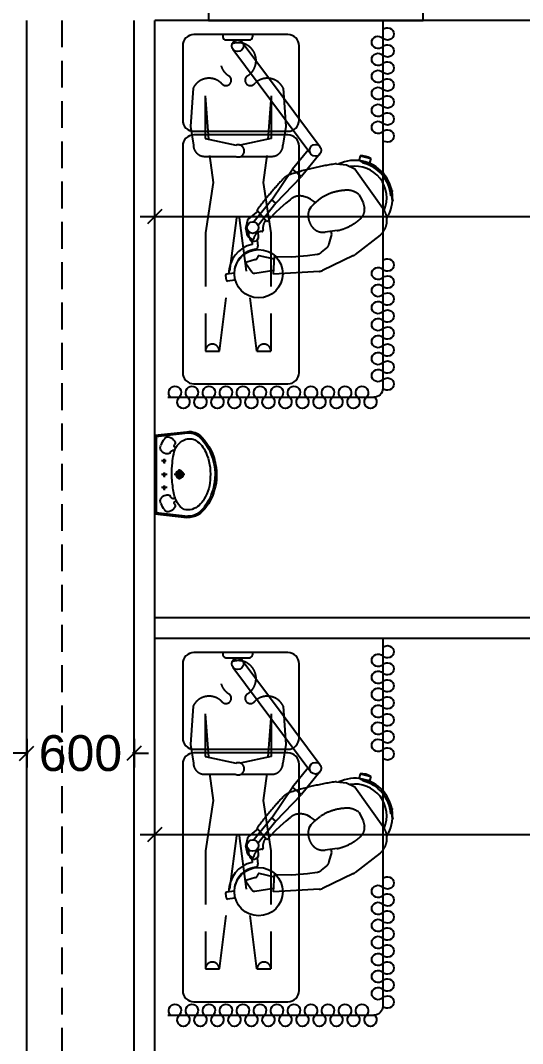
# Model space of a CAD drawing. Extents: x 6345096 to 6738923, y -6490958 to -6305885.
# Drawn here: x 6623067 to 6625872, y -6384416 to -6378705 of the extents above; entities that cross this region are included whole.
import ezdxf

# ---------------------------------------------------------------- set-up
doc = ezdxf.new("R2010")
doc.units = 0
doc.header["$LTSCALE"] = 600
doc.header["$MEASUREMENT"] = 0
doc.header["$PDMODE"] = 35
doc.linetypes.add('DASHED', pattern=[0.75, 0.5, -0.25])
doc.linetypes.add('HIDDEN', pattern=[0.375, 0.25, -0.125])
doc.layers.get('0').update_dxf_attribs({"linetype": 'CONTINUOUS'})
doc.layers.get('Defpoints').update_dxf_attribs({"linetype": 'CONTINUOUS'})
for name, color, linetype in [('DIM-TEXT', 8, 'CONTINUOUS'), ('furniture', 33, 'CONTINUOUS'), ('HS', 251, 'CONTINUOUS'), ('Toi-Euip', 8, 'CONTINUOUS'), ('toi-fix', 46, 'CONTINUOUS'), ('Walls', 7, 'CONTINUOUS'), ('WIN', 151, 'CONTINUOUS'), ('Working Dim', 5, 'CONTINUOUS')]:
    doc.layers.add(name, color=color, linetype=linetype)
doc.styles.add('ari', font='arial.ttf')
doc.styles.add('RT', font='romant.shx')
doc.dimstyles.new('int. dim', dxfattribs={"dimtxt": 200, "dimasz": 80, "dimexe": 80, "dimexo": 0, "dimgap": 70, "dimtad": 0, "dimdec": 0, "dimzin": 12, "dimdsep": 46, "dimtxsty": 'ari', "dimblk": 'OBLIQUE', "dimcen": 2, "dimdle": 80, "dimclrd": 256, "dimclre": 256, "dimclrt": 6, "dimadec": 0, "dimazin": 0, "dimtfac": 1, "dimtdec": 0, "dimtix": 1, "dimtmove": 2, "dimatfit": 3, "dimfxl": 1, "dimtolj": 1, "dimtzin": 0, "dimlwd": -1, "dimlwe": -1, "dimarcsym": 0})
doc.dimstyles.new('TEXT', dxfattribs={"dimscale": 0, "dimtxt": 600, "dimasz": 300, "dimexe": 300, "dimexo": 30, "dimgap": 50, "dimtad": 0, "dimdec": 0, "dimzin": 0, "dimdsep": 46, "dimtxsty": 'RT', "dimblk": 'OBLIQUE', "dimcen": 0.09, "dimdle": 300, "dimclrd": 256, "dimclre": 256, "dimclrt": 170, "dimadec": 0, "dimazin": 0, "dimtfac": 1, "dimtdec": 0, "dimtofl": 0, "dimtmove": 2, "dimatfit": 3, "dimfxl": 1, "dimfrac": 2, "dimtolj": 1, "dimtzin": 0, "dimlwd": -1, "dimlwe": -1, "dimarcsym": 0})

# ---------------------------------------------------------------- blocks, each defined once
blk = doc.blocks.new('_Oblique')
at = {"color": 0, "linetype": 'ByBlock', "lineweight": -2}
blk.add_line((-0.5, -0.5), (0.5, 0.5), dxfattribs=at)
blk = doc.blocks.new('*D1282')
at = {"layer": 'Defpoints', "color": 0, "linetype": 'Continuous', "transparency": 16777216}
for p in [(6610879.4, -6372845.6, 13.3), (6651519.1, -6372996, 13.8), (6651519.1, -6374540.9)]:
    blk.add_point(p, dxfattribs=at)
at = {"layer": 'DIM-TEXT', "transparency": 16777216}
for p, q in [((6610879.4, -6372845.6), (6610879.4, -6374840.9)), ((6651519.1, -6372996), (6651519.1, -6374840.9)), ((6610579.4, -6374540.9), (6611790.4, -6374540.9)), ((6651819.1, -6374540.9), (6650608.1, -6374540.9))]:
    blk.add_line(p, q, dxfattribs=at)
at = {"layer": 'DIM-TEXT', "linetype": 'Continuous', "transparency": 16777216, "xscale": 300, "yscale": 300, "zscale": 300, "rotation": 180}
blk.add_blockref('_Oblique', (6610879.4, -6374540.9), dxfattribs=at)
at = {"layer": 'DIM-TEXT', "linetype": 'Continuous', "transparency": 16777216, "xscale": 300, "yscale": 300, "zscale": 300}
blk.add_blockref('_Oblique', (6651519.1, -6374540.9), dxfattribs=at)
at = {"layer": 'DIM-TEXT', "color": 170, "linetype": 'Continuous', "transparency": 16777216, "insert": (6631199.3, -6374540.9), "char_height": 750, "attachment_point": 5, "style": 'ari'}
blk.add_mtext('\\A1;{\\H1.067x;(I.C.U. - 6 Beds) EMERGENCY MEDICINE DEPT (18 Beds) TRIAGE (6 Beds)}', dxfattribs=at)
blk = doc.blocks.new('*D2003')
at = {"layer": 'Defpoints', "color": 0, "linetype": 'Continuous', "transparency": 16777216}
for p in [(6610879.4, -6377055.2), (6610879.4, -6378105.9, 22), (6651939.6, -6378104.7, -1)]:
    blk.add_point(p, dxfattribs=at)
at = {"layer": 'DIM-TEXT', "transparency": 16777216}
for p, q in [((6610879.4, -6378105.9), (6610879.4, -6376755.2)), ((6651939.6, -6378104.7), (6651939.6, -6376755.2)), ((6610579.4, -6377055.2), (6620675.1, -6377055.2)), ((6652239.6, -6377055.2), (6642143.8, -6377055.2))]:
    blk.add_line(p, q, dxfattribs=at)
at = {"layer": 'DIM-TEXT', "linetype": 'Continuous', "transparency": 16777216, "xscale": 300, "yscale": 300, "zscale": 300, "rotation": 180}
blk.add_blockref('_Oblique', (6610879.4, -6377055.2), dxfattribs=at)
at = {"layer": 'DIM-TEXT', "linetype": 'Continuous', "transparency": 16777216, "xscale": 300, "yscale": 300, "zscale": 300}
blk.add_blockref('_Oblique', (6651939.6, -6377055.2), dxfattribs=at)
at = {"layer": 'DIM-TEXT', "color": 170, "linetype": 'Continuous', "transparency": 16777216, "insert": (6631409.5, -6377055.2), "char_height": 750, "attachment_point": 5, "style": 'ari'}
blk.add_mtext("\\A1;{\\H1.067x;SAMPLE COLLECTION & O.P.D's (9 Nos.)}", dxfattribs=at)
blk = doc.blocks.new('A$C3D630BD9')
at = {"layer": 'furniture', "color": 8}
for p, q in [((-363.1, 0), (-363.1, -12.8)), ((-345.9, -30), (-215.2, -30)), ((-254.5, -43.1), (179.9, -626.7)), ((-198.1, 0), (-198.1, -12.8)), ((-306.6, -81.9), (127.7, -665.5)), ((113.2, -644.5), (26.2, -751.8)), ((179, -666.6), (76.7, -792.7)), ((404.2, -677.6), (398.2, -701.8)), ((404.2, -677.6), (462.4, -691.8)), ((398.2, -701.8), (456.5, -716.1)), ((419.2, -717.1), (421.5, -707.4)), ((462.4, -691.8), (456.5, -716.1)), ((-90, -922.7), (26.2, -751.8)), ((-66.7, -941.6), (76.7, -792.7)), ((76.7, -792.7), (26.2, -751.8)), ((574.2, -900.4), (584.2, -899.9)), ((585.8, -930.6), (582.8, -870.7)), ((-90, -922.7), (-190.1, -1046.1)), ((-66.7, -941.6), (-166.8, -1065)), ((-66.7, -941.6), (-90, -922.7)), ((-216.3, -1131), (-220.4, -1098.8)), ((-163.5, -1124.3), (-167.6, -1092.1)), ((-202, -1151.4), (-199.5, -1171.5)), ((-172.3, -1147.6), (-167.9, -1181.9)), ((-347.9, -1345.4), (-344.6, -1370.9)), ((-300.8, -1332.2), (-341.7, -1337.4)), ((-295.8, -1371.9), (-336.6, -1377.1))]:
    blk.add_line(p, q, dxfattribs=at)
at = {"layer": 'furniture', "color": 8, "linetype": 'DASHED'}
for p, q in [((-529.2, -298.8), (-544.3, -513.3)), ((-462.4, -342.6), (-444.2, -584.9)), ((-462.4, -342.6), (-462.4, -581)), ((-93.1, -342.6), (-111.3, -584.9)), ((-93.1, -342.6), (-93.1, -581)), ((-26.3, -298.8), (-11.2, -513.3)), ((-544.3, -513.3), (-527.7, -617.4)), ((-11.2, -513.3), (-27.7, -617.4)), ((-462.4, -581), (-289, -617.5)), ((-93.1, -581), (-266.2, -617.4)), ((-465.2, -679.9), (-292.3, -679.9)), ((-438.1, -675.2), (-417.3, -825.3)), ((-262.7, -679.9), (-90.2, -679.9)), ((-117.4, -675.2), (-138.2, -825.3)), ((-417.3, -825.3), (-460.9, -1107.3)), ((-138.2, -825.3), (-94.6, -1107.3)), ((-382.8, -1766.6), (-277.7, -963)), ((-172.7, -1766.6), (-277.7, -963)), ((-460.9, -1107.3), (-460.9, -1766.6)), ((-94.6, -1107.3), (-94.6, -1766.6)), ((-460.9, -1766.6), (-382.8, -1766.6)), ((-172.7, -1766.6), (-94.6, -1766.6))]:
    blk.add_line(p, q, dxfattribs=at)
at = {"layer": 'furniture', "color": 8}
for points in [[(-525, 0, 0.414214), (-587.5, -62.5), (-587.5, -477.5, 0.414214), (-525, -540), (0, -540, 0.414214), (62.5, -477.5), (62.5, -62.5, 0.414214), (0, 0)], [(-525, -1950), (0, -1950, 0.414214), (62.5, -1887.5), (62.5, -622.5, 0.414214), (0, -560), (-525, -560, 0.414214), (-587.5, -622.5), (-587.5, -1887.5, 0.414214)]]:
    blk.add_lwpolyline(points, format="xyb", close=True, dxfattribs=at)
at = {"layer": 'furniture', "color": 8, "linetype": 'DASHED'}
for points in [[(154.2, -937.9), (126.8, -919.7), (107.9, -908.6), (86.6, -903.2, 0.246109), (14.4, -920.5), (12.6, -922), (-12.4, -942), (-43.7, -969.4), (-71.1, -995), (-100.7, -1026.5), (-118.3, -1045.1), (-172.6, -979.8, -0.025572), (-28.1, -807.4, -0.12826), (14.5, -780.2, -0.043408), (272.4, -721.1), (327.1, -726.8), (374.7, -749.7), (539.2, -982, -0.327906), (523.7, -1112.1), (514.9, -1119.3), (375.8, -1228.2, -0.054318), (366.6, -1233.9), (193.1, -1317.1, -0.097498), (174.4, -1321.9), (-80.5, -1336.8), (-73.9, -1238.9), (22.4, -1241.5), (109.5, -1233.6), (162.7, -1226.4, 0.141399), (188.1, -1215.2), (215.2, -1192.5, 0.153306), (231.3, -1167.3), (245.2, -1116.1), (241, -1099.1)], [(181.8, -914.8, -0.128062), (310.7, -870.4, -0.215717), (395.8, -891.9), (411.7, -918.6), (420.2, -938.9), (428, -968.9, -0.242433), (408.5, -1024.6, -0.136513), (275.8, -1094.3), (207.8, -1102.7, -0.297129), (130.8, -1067.4, -0.138986), (113.2, -1011.8, -0.105167), (118.5, -979.7), (129.6, -960.8), (146.5, -944.2), (181.9, -915.2)], [(-168.3, -985.2), (-220.7, -1027.8, 0.166504), (-225.8, -1036), (-235.5, -1077.5, 0.116666), (-235.5, -1084.4), (-226.7, -1121, 0.181583), (-220.8, -1129.7), (-199.3, -1144.9, 0.566275), (-191.5, -1141.5, -0.372711), (-143.5, -1098.5, 0.458371), (-138.7, -1092.7, -0.210622), (-124.6, -1037.4)], [(-75.2, -1253.3), (-161, -1234.6, 0.445833), (-168, -1239.6), (-168.2, -1241.8, -0.30427), (-180.6, -1256.5), (-229.9, -1270.7, 0.509983), (-233.1, -1279.5), (-202.2, -1324.9, 0.292523), (-185.1, -1332.3), (-79.3, -1314.7)]]:
    blk.add_lwpolyline(points, format="xyb", dxfattribs=at)
at = {"layer": 'furniture', "color": 8}
for centre, radius in [((-280.6, -62.5), 32.5), ((153.8, -646.1), 32.5), ((-196.3, -1077.6), 32.1), ((-163.5, -1334.9), 135)]:
    blk.add_circle(centre, radius, dxfattribs=at)
at = {"layer": 'furniture', "color": 8, "linetype": 'DASHED'}
for centre, radius, start, end in [((-277.7, -145.2), 100, 299.3037, 240.6963), ((-440.3, -343.1), 99.3, 41.5304, 153.4892), ((-337.8, -240.5), 46.3, 217.5254, 241.0495), ((-345.8, -255.1), 29.7, 240.8997, 49.9563), ((-209.7, -255.1), 29.7, 130.0437, 299.1003), ((-217.7, -240.5), 46.3, 298.9505, 322.4746), ((-115.2, -343.1), 99.3, 26.5108, 131.4884), ((-465.2, -617.4), 62.5, 180, 270), ((-277.5, -649.4), 33.9, 244.0747, 109.7625), ((-90.2, -617.4), 62.5, 270, 0), ((-421.9, -1766.6), 38.4, 0, 180), ((-133.6, -1766.6), 38.4, 0, 180)]:
    blk.add_arc(centre, radius, start, end, dxfattribs=at)
at = {"layer": 'furniture', "color": 8}
for centre, radius, start, end in [((-345.9, -12.8), 17.2, 180, 270), ((-215.2, -12.8), 17.2, 270, 0), ((412.5, -769.7), 92.5, 57.3383, 95.1876), ((374.6, -912.1), 210, 328.0454, 115.3788), ((374.6, -912.1), 177.5, 337.2572, 98.7334), ((448.1, -624), 92.5, 237.3383, 275.1876), ((374.6, -912.1), 200, 3.334, 77.096), ((671.7, -896.2), 92.5, 164.0092, 201.8585), ((-189.9, -1127.7), 26.6, 187.2598, 7.2598), ((-163.5, -1334.9), 167.3, 102.4038, 180.3938), ((-163.5, -1334.9), 137.3, 97.2598, 195.6358), ((-182.8, -1183.8), 15, 277.2598, 7.2598), ((-340.8, -1344.5), 7.13, 97.2598, 187.2598), ((-337.5, -1370), 7.13, 187.2598, 277.2598)]:
    blk.add_arc(centre, radius, start, end, dxfattribs=at)
blk = doc.blocks.new('A$C599E3A40')
at = {"layer": 'furniture', "color": 8}
for p, q in [((0, 0), (-2050, 0)), ((-2100, -1200.5), (-2100, -50))]:
    blk.add_line(p, q, dxfattribs=at)
blk.add_arc((-2050, -50), 50, 90, 180, dxfattribs=at)
for centre, major_axis, start_param, end_param in [((-2026.3, 26.1), (0, -36), 7.043597, 11.805959), ((-1931.3, 26.1), (0, -36), 7.043597, 11.805959), ((-1836.3, 26.1), (0, -36), 7.043597, 11.805959), ((-1741.3, 26.1), (0, -36), 7.043597, 11.805959), ((-1646.4, 26.1), (0, -36), 7.043597, 11.805959), ((-1551.4, 26.1), (0, -36), 7.043597, 11.805959), ((-1456.4, 26.1), (0, -36), 7.043597, 11.805959), ((-1361.4, 26.1), (0, -36), 7.043597, 11.805959), ((-640.9, 26.1), (0, -36), 7.043597, 11.805959), ((-545.9, 26.1), (0, -36), 7.043597, 11.805959), ((-450.9, 26.1), (0, -36), 7.043597, 11.805959), ((-355.9, 26.1), (0, -36), 7.043597, 11.805959), ((-261, 26.1), (0, -36), 7.043597, 11.805959), ((-166, 26.1), (0, -36), 7.043597, 11.805959), ((-71, 26.1), (0, -36), 7.043597, 11.805959), ((-2126.1, -68.7), (36, 0), 7.043597, 11.805959), ((-1978.8, -26.1), (0, -36), 10.185189, 14.947552), ((-1883.8, -26.1), (0, -36), 10.185189, 14.947552), ((-1788.8, -26.1), (0, -36), 10.185189, 14.947552), ((-1693.8, -26.1), (0, -36), 10.185189, 14.947552), ((-1598.9, -26.1), (0, -36), 10.185189, 14.947552), ((-1503.9, -26.1), (0, -36), 10.185189, 14.947552), ((-1408.9, -26.1), (0, -36), 10.185189, 14.947552), ((-593.4, -26.1), (0, -36), 10.185189, 14.947552), ((-498.4, -26.1), (0, -36), 10.185189, 14.947552), ((-403.4, -26.1), (0, -36), 10.185189, 14.947552), ((-308.5, -26.1), (0, -36), 10.185189, 14.947552), ((-213.5, -26.1), (0, -36), 10.185189, 14.947552), ((-118.5, -26.1), (0, -36), 10.185189, 14.947552), ((-2073.9, -116.2), (36, 0), 10.185189, 14.947552), ((-2126.1, -163.7), (36, 0), 7.043597, 11.805959), ((-2126.1, -258.7), (36, 0), 7.043597, 11.805959), ((-2073.9, -211.2), (36, 0), 10.185189, 14.947552), ((-2073.9, -306.2), (36, 0), 10.185189, 14.947552), ((-2126.1, -353.6), (36, 0), 7.043597, 11.805959), ((-2073.9, -401.1), (36, 0), 10.185189, 14.947552), ((-2126.1, -448.6), (36, 0), 7.043597, 11.805959), ((-2126.1, -543.6), (36, 0), 7.043597, 11.805959), ((-2073.9, -496.1), (36, 0), 10.185189, 14.947552), ((-2073.9, -591.1), (36, 0), 10.185189, 14.947552), ((-2126.1, -638.6), (36, 0), 7.043597, 11.805959), ((-2073.9, -686.1), (36, 0), 10.185189, 14.947552), ((-2126.1, -733.6), (36, 0), 7.043597, 11.805959), ((-2126.1, -828.5), (36, 0), 7.043597, 11.805959), ((-2073.9, -781), (36, 0), 10.185189, 14.947552), ((-2073.9, -876), (36, 0), 10.185189, 14.947552), ((-2126.1, -923.5), (36, 0), 7.043597, 11.805959), ((-2073.9, -971), (36, 0), 10.185189, 14.947552), ((-2126.1, -1018.5), (36, 0), 7.043597, 11.805959), ((-2126.1, -1113.5), (36, 0), 7.043597, 11.805959), ((-2073.9, -1066), (36, 0), 10.185189, 14.947552), ((-2073.9, -1160.9), (36, 0), 10.185189, 14.947552)]:
    blk.add_ellipse(centre, major_axis=major_axis, ratio=0.956121, start_param=start_param, end_param=end_param, dxfattribs=at)
blk = doc.blocks.new('*D2158')
at = {"layer": 'Defpoints', "color": 0, "transparency": 16777216}
for p in [(6623816.4, -6382970.3), (6629946, -6382970.3), (6623816.4, -6383249.7)]:
    blk.add_point(p, dxfattribs=at)
at = {"layer": 'Working Dim', "transparency": 16777216}
for p, q in [((6623816.4, -6382970.3), (6623816.4, -6383329.7)), ((6629946, -6382970.3), (6629946, -6383329.7)), ((6623736.4, -6383249.7), (6626512.3, -6383249.7)), ((6630026, -6383249.7), (6627250, -6383249.7))]:
    blk.add_line(p, q, dxfattribs=at)
at = {"layer": 'Working Dim', "transparency": 16777216, "xscale": 80, "yscale": 80, "zscale": 80, "rotation": 180}
blk.add_blockref('_Oblique', (6623816.4, -6383249.7), dxfattribs=at)
at = {"layer": 'Working Dim', "transparency": 16777216, "xscale": 80, "yscale": 80, "zscale": 80}
blk.add_blockref('_Oblique', (6629946, -6383249.7), dxfattribs=at)
at = {"layer": 'Working Dim', "color": 6, "transparency": 16777216, "insert": (6626881.2, -6383249.7), "char_height": 200, "attachment_point": 5, "style": 'ari'}
blk.add_mtext('\\A1;6130', dxfattribs=at)
blk = doc.blocks.new('A$C4D064DB7')
at = {"layer": 'Toi-Euip', "color": 8}
for p, q in [((-219.3, -1), (-239.3, 178)), ((-212.3, 5.4), (-232.3, 184.5)), ((212.2, 4.9), (232.3, 184.5)), ((219.2, -1), (239.3, 178)), ((-28.5, 137.9), (30, 137.9)), ((0.9, 167), (0.9, 107.5)), ((-73.1, 68.7), (-73.1, 37.2)), ((-0.6, 68.7), (-0.6, 37.2)), ((76.2, 63.6), (76.2, 37.2)), ((-204.6, 8.3), (200.4, 8.3)), ((-61.3, 51.7), (-86.8, 51.7)), ((11.1, 51.7), (-14.3, 51.7)), ((87.9, 51.7), (62.5, 51.7)), ((-219.3, -1), (219.2, -1))]:
    blk.add_line(p, q, dxfattribs=at)
for centre, radius in [((0.9, 137.9), 20.9), ((0.9, 137.9), 15), ((0.9, 137.9), 10.5), ((-73.1, 51.7), 6.23), ((-0.6, 51.7), 6.23), ((76.2, 51.7), 6.23)]:
    blk.add_circle(centre, radius, dxfattribs=at)
for centre, radius, start, end in [((-3.7, 79.1), 265.8, 77.1391, 106.8516), ((-15, 63.3), 278.1, 103.6801, 133.1199), ((-52.1, 129.5), 194.1, 106.9894, 130.6854), ((-12.7, 69.4), 239.9, 90.5187, 121.0564), ((0.4, 42.8), 293.4, 66.1951, 111.8497), ((4.5, 21.6), 288.4, 65.4107, 93.8454), ((11, 56.9), 284.8, 46.3845, 81.023), ((17.4, 64.4), 266.9, 46.2173, 67.6674), ((-135.9, 190.3), 102.7, 132.34, 168.5521), ((-156.9, 191.3), 75.7, 146.7911, 185.1402), ((-115.7, 175.3), 119.3, 121.8415, 151.2146), ((-79.5, 166.9), 122.1, 117.7975, 160.6946), ((74.5, 158), 135.4, 31.8603, 68.3132), ((131.4, 192.6), 68.8, 336.7779, 32.4081), ((140.9, 188.9), 91.5, 357.2238, 48.0895), ((143.8, 190.8), 96.4, 352.3942, 48.6169), ((-159.3, 187.8), 80.7, 163.2392, 186.9959), ((-105.8, 184.4), 91.8, 165.5854, 192.6546), ((-124.3, 195.5), 77.6, 203.693, 246.3813), ((-73.6, 263.8), 161.7, 239.5902, 265.9719), ((-156.5, 116.7), 8.45, 294.5104, 30.3287), ((98.1, 210.4), 106.4, 278.0202, 335.0221), ((157.9, 115.9), 7.49, 165.1523, 247.9307), ((-188.7, 72.6), 20.1, 152.4908, 243.191), ((-154.2, 64.6), 55.1, 124.9669, 161.6496), ((-174.7, 96.4), 17.3, 50.4642, 129.5358), ((-157.9, 115.7), 8.33, 226.0403, 306.1074), ((-126.4, 102.5), 8.28, 83.1526, 217.3039), ((-161, 71.5), 47.7, 305.0585, 347.193), ((-110.1, 109.7), 26, 208.2715, 253.614), ((-144.2, 69.4), 30.9, 343.9654, 29.9209), ((33.5, 869.5), 776.1, 261.2228, 267.52), ((-3.1, 803.8), 709.6, 270.2431, 275.5482), ((44.3, 384), 287.3, 274.2321, 283.8267), ((146.2, 69.4), 30.9, 150.0791, 196.0346), ((163, 71.5), 47.7, 192.807, 234.9415), ((112.1, 109.7), 26, 286.386, 331.7285), ((129.6, 102.2), 7.16, 318.2984, 78.6803), ((159.9, 115.7), 8.33, 233.8926, 313.9597), ((176.7, 96.4), 17.3, 50.4642, 129.5358), ((156.2, 64.6), 55.1, 18.3504, 55.0331), ((190.7, 72.6), 20.1, 296.809, 27.5092), ((-200, -15.1), 23.9, 101.1451, 143.7785), ((-120.2, 149.2), 122.2, 230.5982, 250.4136), ((-145.6, 63.1), 33, 241.9192, 291.3561), ((147.6, 63.1), 33, 248.6439, 298.0808), ((122.2, 149.2), 122.2, 289.5864, 309.4018), ((199.8, -16.6), 24.9, 38.7487, 88.5796)]:
    blk.add_arc(centre, radius, start, end, dxfattribs=at)
blk = doc.blocks.new('*D2160')
at = {"layer": 'Defpoints', "color": 0, "transparency": 16777216}
for p in [(6623816.4, -6379520.5), (6629946, -6379520.5), (6623816.4, -6379799.8)]:
    blk.add_point(p, dxfattribs=at)
at = {"layer": 'Working Dim', "transparency": 16777216}
for p, q in [((6623816.4, -6379520.5), (6623816.4, -6379879.8)), ((6629946, -6379520.5), (6629946, -6379879.8)), ((6623736.4, -6379799.8), (6626512.3, -6379799.8)), ((6630026, -6379799.8), (6627250, -6379799.8))]:
    blk.add_line(p, q, dxfattribs=at)
at = {"layer": 'Working Dim', "transparency": 16777216, "xscale": 80, "yscale": 80, "zscale": 80, "rotation": 180}
blk.add_blockref('_Oblique', (6623816.4, -6379799.8), dxfattribs=at)
at = {"layer": 'Working Dim', "transparency": 16777216, "xscale": 80, "yscale": 80, "zscale": 80}
blk.add_blockref('_Oblique', (6629946, -6379799.8), dxfattribs=at)
at = {"layer": 'Working Dim', "color": 6, "transparency": 16777216, "insert": (6626881.2, -6379799.8), "char_height": 200, "attachment_point": 5, "style": 'ari'}
blk.add_mtext('\\A1;6130', dxfattribs=at)
blk = doc.blocks.new('A$C2CD672AE')
at = {"layer": 'Walls', "color": 8, "linetype": 'HIDDEN'}
for p, q in [((92978.4, 77719.3), (92978.4, 68004.2)), ((98842, 77719.3), (93498, 77719.3))]:
    blk.add_line(p, q, dxfattribs=at)
blk = doc.blocks.new('*D2453')
at = {"layer": 'Defpoints', "color": 0, "transparency": 16777216}
for p in [(6623102.4, -6382715.2, 3.4), (6623702.4, -6382715.2, 3.4), (6623102.4, -6382796.2)]:
    blk.add_point(p, dxfattribs=at)
at = {"layer": 'Working Dim', "transparency": 16777216}
for p, q in [((6623102.4, -6382715.2), (6623102.4, -6382876.2)), ((6623702.4, -6382715.2), (6623702.4, -6382876.2)), ((6623102.4, -6382796.2), (6623022.4, -6382796.2)), ((6623102.4, -6382796.2), (6623111.2, -6382796.2)), ((6623702.4, -6382796.2), (6623693.5, -6382796.2)), ((6623702.4, -6382796.2), (6623782.4, -6382796.2))]:
    blk.add_line(p, q, dxfattribs=at)
at = {"layer": 'Working Dim', "transparency": 16777216, "xscale": 80, "yscale": 80, "zscale": 80}
blk.add_blockref('_Oblique', (6623102.4, -6382796.2), dxfattribs=at)
at = {"layer": 'Working Dim', "transparency": 16777216, "xscale": 80, "yscale": 80, "zscale": 80, "rotation": 180}
blk.add_blockref('_Oblique', (6623702.4, -6382796.2), dxfattribs=at)
at = {"layer": 'Working Dim', "color": 6, "transparency": 16777216, "insert": (6623402.4, -6382796.2), "char_height": 200, "attachment_point": 5, "style": 'ari'}
blk.add_mtext('\\A1;600', dxfattribs=at)

msp = doc.modelspace()

# ---------------------------------------------------------------- linework, layer by layer
at = {"layer": 'Walls', "linetype": 'Continuous'}
for p, q in [((6623102.354, -6388419.734, 3.421), (6623102.354, -6378704.651, 3.421)), ((6623702.354, -6388419.734, 3.421), (6623702.354, -6378704.651, 3.421)), ((6623817.354, -6388419.734, 3.421), (6623817.354, -6378704.651, 3.421))]:
    msp.add_line(p, q, dxfattribs=at)
at = {"layer": 'Walls'}
for p, q in [((6629161.354, -6378704.651), (6623817.353, -6378704.651)), ((6629944.963, -6382039.522), (6623817.354, -6382039.522)), ((6629944.963, -6382154.522), (6623817.354, -6382154.522))]:
    msp.add_line(p, q, dxfattribs=at)
at = {"layer": 'WIN', "linetype": 'Continuous', "elevation": 15.51}
msp.add_lwpolyline([(6625317.353, -6378474.68), (6624117.353, -6378474.68), (6624117.353, -6378704.68), (6625317.353, -6378704.68)], close=True, dxfattribs=at)

# ---------------------------------------------------------------- block references
at = {"layer": 'furniture', "color": 3, "xscale": -1, "rotation": 270}
for p in [(6625091.189, -6378708.536, 15.51), (6625091.189, -6382158.379)]:
    msp.add_blockref('A$C599E3A40', p, dxfattribs=at)
at = {"layer": 'furniture'}
for p in [(6624561.108, -6378783.538, 15.51), (6624561.108, -6382233.38)]:
    msp.add_blockref('A$C3D630BD9', p, dxfattribs=at)
at = {"layer": 'HS'}
msp.add_blockref('A$C2CD672AE', (6530319.294, -6456423.902, 8.17), dxfattribs=at)
at = {"layer": 'toi-fix', "xscale": -1, "rotation": 270}
msp.add_blockref('A$C4D064DB7', (6623818.367, -6381239.821, 18.931), dxfattribs=at)

# ---------------------------------------------------------------- dimensions: what is measured, and where the dimension line sits
at = {"layer": 'DIM-TEXT', "linetype": 'Continuous'}
dim = msp.add_linear_dim(base=(6651519.099, -6374540.85, -12.768), p1=(6610879.441, -6372845.638, 0.533), p2=(6651519.099, -6372995.97, 1.031), text='{\\H1.067x;(I.C.U. - 6 Beds) EMERGENCY MEDICINE DEPT (18 Beds) TRIAGE (6 Beds)}', dimstyle='TEXT', override={"dimscale": 1, "dimtxt": 750, "dimexo": 0, "dimtxsty": 'ari'}, dxfattribs=at)
dim.commit()
dim.dimension.update_dxf_attribs({"geometry": '*D1282', "text_midpoint": (6631199.27, -6374540.85, -12.768)})
dim = msp.add_linear_dim(base=(6610879.358, -6377055.236, 1.031), p1=(6651939.585, -6378104.678), p2=(6610879.358, -6378105.854, 22.984), angle=180, text="{\\H1.067x;SAMPLE COLLECTION & O.P.D's (9 Nos.)}", dimstyle='TEXT', override={"dimscale": 1, "dimtxt": 750, "dimexo": 0, "dimtxsty": 'ari'}, dxfattribs=at)
dim.commit()
dim.dimension.update_dxf_attribs({"geometry": '*D2003', "text_midpoint": (6631409.471, -6377055.236, 1.031)})
at = {"layer": 'Working Dim', "color": 6}
for base, p1, p2, picture, middle in [((6623816.354, -6379799.839, 15.51), (6629945.963, -6379520.463, 15.51), (6623816.354, -6379520.463, 15.51), '*D2160', (6626881.158, -6379799.839, 15.51)), ((6623816.354, -6383249.682), (6629945.963, -6382970.305), (6623816.354, -6382970.305), '*D2158', (6626881.158, -6383249.682))]:
    dim = msp.add_linear_dim(base=base, p1=p1, p2=p2, dimstyle='int. dim', override={"dimtxt": 200, "dimarcsym": 1}, dxfattribs=at)
    dim.commit()
    dim.dimension.update_dxf_attribs({"geometry": picture, "text_midpoint": middle})
at = {"layer": 'Working Dim'}
dim = msp.add_linear_dim(base=(6623102.354, -6382796.164), p1=(6623702.354, -6382715.199, 3.421), p2=(6623102.354, -6382715.199, 3.421), dimstyle='int. dim', dxfattribs=at)
dim.commit()
dim.dimension.update_dxf_attribs({"geometry": '*D2453', "text_midpoint": (6623402.354, -6382796.164)})

doc.saveas('drawing.dxf')
